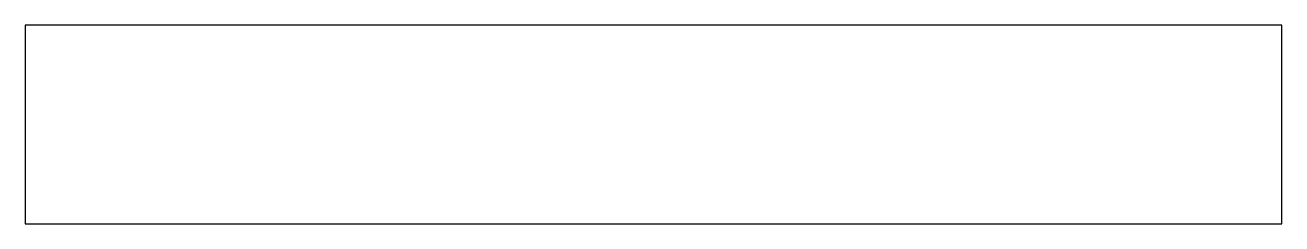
# Model space of a CAD drawing. Header units: metres. Extents: x -18.5 to 13.8, y -1.1 to 46.5.
# Drawn here: x -18.55 to 13.75, y -1.1 to 4 of the extents above.
import ezdxf

# ---------------------------------------------------------------- set-up
doc = ezdxf.new("R2010")
doc.units = ezdxf.units.M

msp = doc.modelspace()

# ---------------------------------------------------------------- linework, layer by layer
for p, q in [((-14.318, 4), (-18.55, 4)), ((-18.55, 4), (-18.55, 3.682)), ((-13.598, 4), (-14.318, 4)), ((-12.765, 4), (-13.598, 4)), ((-11.927, 4), (-12.765, 4)), ((-11.258, 4), (-11.927, 4)), ((-10.931, 4), (-11.258, 4)), ((-6.796, 4), (-10.931, 4)), ((10.316, 4), (-6.796, 4)), ((10.644, 4), (10.316, 4)), ((11.102, 4), (10.644, 4)), ((11.586, 4), (11.102, 4)), ((12.013, 4), (11.586, 4)), ((12.342, 4), (12.013, 4)), ((12.572, 4), (12.342, 4)), ((13.75, 4), (12.572, 4)), ((13.75, 0.753), (13.75, 4)), ((-18.55, 3.682), (-18.55, 0.753)), ((-18.55, 0.753), (-18.55, -0.714)), ((13.75, -1.1), (13.75, 0.753)), ((-18.55, -0.714), (-18.55, -0.755)), ((-18.55, -0.755), (-18.55, -0.787)), ((-18.55, -0.787), (-18.55, -0.806)), ((-18.55, -0.806), (-18.55, -0.986)), ((-18.55, -0.986), (-18.55, -0.997)), ((-18.55, -0.997), (-18.55, -1.001)), ((-18.55, -1.001), (-18.55, -1.1)), ((-18.55, -1.1), (-18.08, -1.1)), ((-18.08, -1.1), (-14.975, -1.1)), ((-14.975, -1.1), (-14.621, -1.1)), ((-14.621, -1.1), (-14.136, -1.1)), ((-14.136, -1.1), (-13.516, -1.1)), ((-14.136, -1.1), (-14.136, -1.1)), ((-13.516, -1.1), (-12.783, -1.1)), ((-12.783, -1.1), (-12.006, -1.1)), ((-12.006, -1.1), (-11.301, -1.1)), ((-11.301, -1.1), (-10.812, -1.1)), ((-10.812, -1.1), (-10.64, -1.1)), ((-10.64, -1.1), (-6.973, -1.1)), ((-6.973, -1.1), (-5.503, -1.1)), ((-5.503, -1.1), (10.011, -1.1)), ((10.011, -1.1), (10.095, -1.1)), ((10.095, -1.1), (10.356, -1.1)), ((10.356, -1.1), (10.756, -1.1)), ((10.756, -1.1), (11.219, -1.1)), ((11.219, -1.1), (11.663, -1.1)), ((11.663, -1.1), (12.034, -1.1)), ((12.034, -1.1), (12.31, -1.1)), ((12.31, -1.1), (12.495, -1.1)), ((12.495, -1.1), (12.6, -1.1)), ((12.6, -1.1), (13.75, -1.1))]:
    msp.add_line(p, q)

doc.saveas('drawing.dxf')
